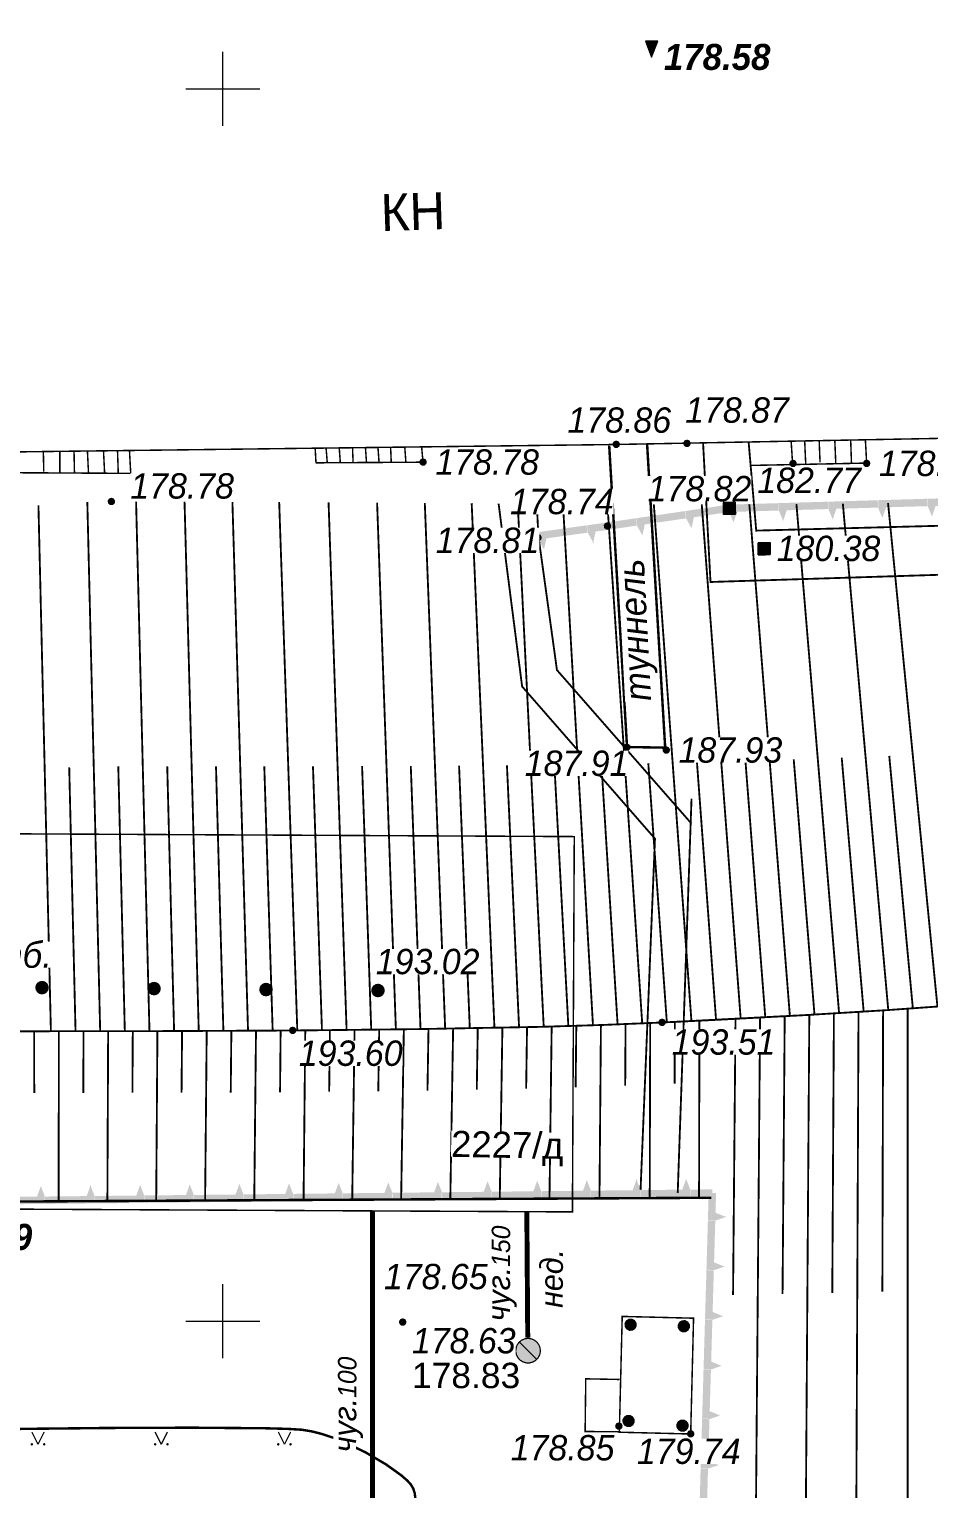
# Model space of a CAD drawing. Header units: millimetres. Extents: x 6735 to 13224, y -12144 to -9633.
# Drawn here: x 11062.5 to 11099, y -9852.9 to -9793.6 of the extents above; entities that cross this region are included whole.
import ezdxf
from ezdxf import colors
from ezdxf.entities.mleader import LeaderData, LeaderLine
from ezdxf.math import Vec2, Vec3

# ---------------------------------------------------------------- set-up
doc = ezdxf.new("R2010")
doc.units = ezdxf.units.MM
for name, pattern in [('Cплошная', [0]), ('Cплошная_0.50', [0]), ('Штриховая 1.5-1_0.50', [1.25, 0.75, -0.5]), ('Штриховая 2_0.50', [2, 1, -1])]:
    doc.linetypes.add(name, pattern=pattern)
for name, color, linetype, lineweight in [('Линия выноска', 137, 'Continuous', 25), ('Строительный', 251, 'Continuous', 13), ('Строительный @ 1', 251, 'Continuous', 13)]:
    doc.layers.add(name, color=color, linetype=linetype, lineweight=lineweight)
doc.styles.add('Simplex', font='simplex.shx', dxfattribs={"width": 0.7, "oblique": 15})
doc.styles.get("Standard").update_dxf_attribs({"font": 'arial.ttf'})
doc.styles.add('БСАМ курсив малоконтрасный (Бм-431)', font='')
doc.styles.get('БСАМ курсив малоконтрасный (Бм-431)').set_extended_font_data('Bm431', italic=True)
doc.linetypes.add('Канализ', pattern='A,5,-1,["К",БСАМ курсив малоконтрасный (Бм-431),S=2,R=0,X=-1,Y=-1],-1,10,-2,10,-2,5', length=36)
doc.linetypes.add('КОНТУР', pattern='A,0,-0.5,[133,ltypeshp.shx,S=0.05,R=0,X=-0.5,Y=0],-0.5', length=1)

# ---------------------------------------------------------------- blocks, each defined once
blk = doc.blocks.new('2014 - 416 газон')
at = {"color": 7, "linetype": 'Continuous', "lineweight": 0, "const_width": 0.1, "flags": 128}
for points in [[(-0.5, 0.05), (-0.456699, 0.025), (-0.456699, -0.025), (-0.5, -0.05), (-0.543301, -0.025), (-0.543301, 0.025), (-0.5, 0.05)], [(0.5, 0.05), (0.543301, 0.025), (0.543301, -0.025), (0.5, -0.05), (0.456699, -0.025), (0.456699, 0.025), (0.5, 0.05)]]:
    blk.add_lwpolyline(points, close=True, dxfattribs=at)
for points in [[(-0.5, 1), (0, 0)], [(0, 0), (0.5, 1)]]:
    blk.add_lwpolyline(points, dxfattribs=at)
blk = doc.blocks.new('22 - 107.1.1 столбы метал d-1.0')
blk.add_hatch(color=7).paths.add_polyline_path([(-0.00002, 0.5), (-0.25, 0.43302), (-0.43302, 0.25002), (-0.5, 0.00002), (-0.43302, -0.24998), (-0.25002, -0.433), (-0.00002, -0.5), (0.24998, -0.433), (0.433, -0.25), (0.5, 0), (0.433, 0.25), (0.25, 0.43302)])
at = {"color": 7, "linetype": 'Continuous', "lineweight": 0, "const_width": 0.02, "flags": 128}
blk.add_lwpolyline([(0, 0.5), (-0.25, 0.433013), (-0.433013, 0.25), (-0.5, 0), (-0.433013, -0.25), (-0.25, -0.433013), (0, -0.5), (0.25, -0.433013), (0.433013, -0.25), (0.5, 0), (0.433013, 0.25), (0.25, 0.433013), (0, 0.5)], close=True, dxfattribs=at)
blk = doc.blocks.new('26 - 108.1.1 опоры  жб d-1.0')
at = {"true_color": 0xffffff}
blk.add_hatch(color=7, dxfattribs=at).paths.add_polyline_path([(-0.00002, 0.5), (-0.25, 0.43302), (-0.43302, 0.25002), (-0.5, 0.00002), (-0.43302, -0.24998), (-0.25002, -0.433), (-0.00002, -0.5), (0.24998, -0.433), (0.433, -0.25), (0.5, 0), (0.433, 0.25), (0.25, 0.43302)])
at = {"color": 7, "linetype": 'Continuous', "lineweight": 0, "const_width": 0.1, "flags": 128}
for points in [[(0, 0.5), (0.191342, 0.46194), (0.353553, 0.353553), (0.46194, 0.191342), (0.5, 0), (0.46194, -0.191342), (0.353553, -0.353553), (0.191342, -0.46194), (0, -0.5), (-0.191342, -0.46194), (-0.353553, -0.353553), (-0.46194, -0.191342), (-0.5, 0), (-0.46194, 0.191342), (-0.353553, 0.353553), (-0.191342, 0.46194), (0, 0.5)], [(0, 0.05), (0.043301, 0.025), (0.043301, -0.025), (0, -0.05), (-0.043301, -0.025), (-0.043301, 0.025), (0, 0.05)]]:
    blk.add_lwpolyline(points, close=True, dxfattribs=at)
at = {"color": 7, "linetype": 'Continuous', "lineweight": 0, "true_color": 0xffffff, "const_width": 0.02, "flags": 128}
blk.add_lwpolyline([(0, 0.5), (-0.25, 0.433013), (-0.433013, 0.25), (-0.5, 0), (-0.433013, -0.25), (-0.25, -0.433013), (0, -0.5), (0.25, -0.433013), (0.433013, -0.25), (0.5, 0), (0.433013, 0.25), (0.25, 0.433013), (0, 0.5)], close=True, dxfattribs=at)
blk = doc.blocks.new('27 - 108.1.2 фермы  ж.б.')
at = {"linetype": 'КОНТУР', "true_color": 0xffffff}
h = blk.add_hatch(color=7, dxfattribs=at)
h.dxf.hatch_style = 1
h.paths.add_polyline_path([(0.5, 0.5), (-0.5, 0.5), (-0.5, -0.5), (0.5, -0.5)])
h.paths.add_polyline_path([(-0.05, 0), (0, 0.05), (0.05, 0), (0, -0.05)], flags=16)
blk.add_hatch(color=7).paths.add_polyline_path([(0, 0.05), (-0.05, 0), (0, -0.05), (0.05, 0)])
at = {"color": 7, "linetype": 'Continuous', "lineweight": 0, "const_width": 0.1, "flags": 128}
for points in [[(-0.5, 0.5), (-0.5, -0.5)], [(0.5, 0.5), (-0.5, 0.5)], [(0.5, -0.5), (0.5, 0.5)], [(-0.5, -0.5), (0.5, -0.5)]]:
    blk.add_lwpolyline(points, dxfattribs=at)
at = {"color": 7, "linetype": 'Continuous', "lineweight": 0, "const_width": 0.02, "flags": 128}
blk.add_lwpolyline([(0, 0.05), (-0.05, 0), (0, -0.05), (0.05, 0), (0, 0.05)], close=True, dxfattribs=at)
blk = doc.blocks.new('48 - 117.1 колодц.смотр.без раздел.по назначен d-2.0')
at = {"true_color": 0xffffff}
blk.add_hatch(color=7, dxfattribs=at).paths.add_polyline_path([(-0.00002, 1), (-0.3827, 0.92388), (-0.70712, 0.70712), (-0.92388, 0.3827), (-1, 0), (-0.92388, -0.38268), (-0.70712, -0.7071), (-0.3827, -0.92386), (0, -0.99998), (0.38268, -0.92386), (0.7071, -0.7071), (0.92386, -0.38268), (0.99998, 0.00002), (0.92386, 0.3827), (0.7071, 0.70712), (0.38268, 0.92388)])
at = {"color": 7, "linetype": 'Continuous', "lineweight": 0, "const_width": 0.1, "flags": 128}
blk.add_lwpolyline([(0, 1), (0.269797, 0.962917), (0.519584, 0.854419), (0.730836, 0.682553), (0.887885, 0.460065), (0.979084, 0.203456), (0.997669, -0.068242), (0.942261, -0.33488), (0.81697, -0.57668), (0.631088, -0.775711), (0.398401, -0.917211), (0.136167, -0.990686), (-0.136167, -0.990686), (-0.398401, -0.917211), (-0.631088, -0.775711), (-0.81697, -0.57668), (-0.942261, -0.33488), (-0.997669, -0.068242), (-0.979084, 0.203456), (-0.887885, 0.460065), (-0.730836, 0.682553), (-0.519584, 0.854419), (-0.269797, 0.962917), (0, 1)], close=True, dxfattribs=at)
at = {"color": 7, "linetype": 'Continuous', "lineweight": 0, "true_color": 0xffffff, "const_width": 0.02, "flags": 128}
blk.add_lwpolyline([(0, 1), (-0.382683, 0.92388), (-0.707107, 0.707107), (-0.92388, 0.382683), (-1, 0), (-0.92388, -0.382683), (-0.707107, -0.707107), (-0.382683, -0.92388), (0, -1), (0.382683, -0.92388), (0.707107, -0.707107), (0.92388, -0.382683), (1, 0), (0.92388, 0.382683), (0.707107, 0.707107), (0.382683, 0.92388), (0, 1)], close=True, dxfattribs=at)
at = {"color": 7, "linetype": 'Continuous', "lineweight": 0, "const_width": 0.1, "flags": 128}
blk.add_lwpolyline([(-0.71, 0.71), (0.71, -0.71)], dxfattribs=at)
blk = doc.blocks.new('118 - 330 отм высот')
blk.add_hatch(color=7).paths.add_polyline_path([(0.098, 0.12), (0.002, 0.155), (-0.095, 0.121), (-0.146, 0.032), (-0.129, -0.069), (-0.05, -0.135), (0.052, -0.136), (0.131, -0.07), (0.149, 0.031)])
at = {"color": 7, "linetype": 'Continuous', "lineweight": 0, "const_width": 0.01, "flags": 128}
blk.add_lwpolyline([(0.098, 0.12), (0.002, 0.155), (-0.095, 0.121), (-0.146, 0.032), (-0.129, -0.069), (-0.05, -0.135), (0.052, -0.136), (0.131, -0.07), (0.149, 0.031), (0.098, 0.12)], close=True, dxfattribs=at)
blk = doc.blocks.new('Крест')
at = {"color": 0, "linetype": 'Continuous', "lineweight": 0, "flags": 128}
for points in [[(0, -1), (0, 1)], [(-1, 0), (1, 0)]]:
    blk.add_lwpolyline(points, dxfattribs=at)
blk = doc.blocks.new('Отметка рельса')
at = {"linetype": 'Continuous', "lineweight": -2}
blk.add_hatch(color=0, dxfattribs=at).paths.add_polyline_path([(-0.65, 0.251), (-0.65, -0.249), (0, 0.001)])
at = {"color": 0, "linetype": 'Continuous', "lineweight": -2, "flags": 128}
blk.add_lwpolyline([(-0.65, 0.251), (-0.65, -0.249), (0, 0.001), (-0.65, 0.251)], dxfattribs=at)
blk = doc.blocks.new('_Oblique')
at = {"color": 0, "lineweight": -2}
blk.add_line((-0.5, -0.5), (0.5, 0.5), dxfattribs=at)

msp = doc.modelspace()

# ---------------------------------------------------------------- hatches: boundary and pattern name
at = {"layer": 'Строительный'}
for points in [[(11094.96376, -9813.10541), (11094.9544, -9813.10569), (11094.94933, -9813.10584), (11094.9548, -9813.1192), (11095.11654, -9813.51459), (11095.12664, -9813.53927), (11095.13526, -9813.51404), (11095.1258, -9813.51081), (11095.13526, -9813.51404), (11095.25614, -9813.16025), (11095.27338, -9813.10979), (11095.2746, -9813.10624), (11096.96318, -9813.05636), (11096.95432, -9812.75649), (11094.95519, -9812.81554)], [(11096.97731, -9813.04593), (11096.96795, -9813.04621), (11096.96288, -9813.04636), (11096.96835, -9813.05972), (11096.9776, -9813.05593), (11096.96835, -9813.05972), (11097.13009, -9813.45511), (11097.14019, -9813.4798), (11097.14881, -9813.45456), (11097.26969, -9813.10078), (11097.28694, -9813.05031), (11097.28815, -9813.04676), (11098.97673, -9812.99688), (11098.96787, -9812.69701), (11096.96875, -9812.75606)], [(11098.99086, -9812.98645), (11098.9815, -9812.98673), (11098.97644, -9812.98688), (11098.9819, -9813.00024), (11099.14365, -9813.39563), (11099.15374, -9813.42032), (11099.16236, -9813.39508), (11099.28324, -9813.0413), (11099.30049, -9812.99083), (11099.3017, -9812.98728), (11100.99028, -9812.9374), (11100.98143, -9812.63753), (11098.9823, -9812.69658)], [(11087.19066, -9813.77459), (11087.18141, -9813.77594), (11087.1764, -9813.77668), (11087.18336, -9813.7893), (11087.38981, -9814.16331), (11087.40268, -9814.18663), (11087.40831, -9814.16059), (11087.48743, -9813.79513), (11087.4987, -9813.74306), (11087.49949, -9813.7394), (11089.17095, -9813.49433), (11089.12743, -9813.1975), (11087.14859, -9813.48764)], [(11090.91537, -9812.96749), (11090.91076, -9812.93602), (11089.14169, -9813.19541), (11089.18376, -9813.48235), (11089.17451, -9813.48371), (11089.1695, -9813.48444), (11089.17647, -9813.49706), (11089.38291, -9813.87107), (11089.39578, -9813.89439), (11089.40142, -9813.86836), (11089.48053, -9813.50289), (11089.4918, -9813.45083), (11089.49259, -9813.44717), (11090.95428, -9813.23285)], [(11090.93695, -9813.23437), (11090.9377, -9813.25968), (11090.93779, -9813.26284), (11091.08944, -9813.63355), (11091.09953, -9813.65823), (11091.10816, -9813.633), (11091.22904, -9813.27921), (11091.24628, -9813.22874), (11091.23682, -9813.22551), (11091.24628, -9813.22874), (11091.24749, -9813.2252), (11092.93608, -9813.17532), (11092.92722, -9812.87545), (11090.92809, -9812.9345), (11090.93695, -9813.23435)], [(11092.9502, -9813.16489), (11092.94085, -9813.16517), (11092.93578, -9813.16532), (11092.94124, -9813.17868), (11093.10299, -9813.57407), (11093.11309, -9813.59875), (11093.12171, -9813.57352), (11093.24259, -9813.21973), (11093.25983, -9813.16926), (11093.26104, -9813.16572), (11094.94963, -9813.11584), (11094.94077, -9812.81597), (11092.94164, -9812.87502)], [(11083.20173, -9814.34779), (11083.2031, -9814.35768), (11083.20521, -9814.37284), (11083.20564, -9814.37596), (11083.39654, -9814.72811), (11083.40923, -9814.75153), (11083.41507, -9814.72554), (11083.40532, -9814.72335), (11083.41507, -9814.72554), (11083.49696, -9814.36069), (11083.50862, -9814.30871), (11083.49888, -9814.30653), (11083.50862, -9814.30871), (11083.50944, -9814.30506), (11085.18272, -9814.07271), (11085.14146, -9813.77556), (11083.16047, -9814.05064), (11083.20036, -9814.33789)], [(11085.98374, -9813.81004), (11085.98776, -9813.83748), (11086.0055, -9813.95846), (11087.17785, -9813.78656), (11087.13433, -9813.48974), (11085.96254, -9813.66155), (11085.15574, -9813.77358), (11085.19563, -9814.06083), (11085.18636, -9814.06212), (11085.18135, -9814.06282), (11085.18822, -9814.07549), (11085.197, -9814.07073), (11085.18822, -9814.07549), (11085.21274, -9814.11607), (11085.29879, -9814.25851), (11085.18822, -9814.07549), (11085.39181, -9814.45106), (11085.40059, -9814.4463), (11085.41034, -9814.44848), (11085.49223, -9814.08363), (11085.50389, -9814.03165), (11085.50471, -9814.028), (11086.00437, -9813.95862), (11085.98755, -9813.83751)], [(11085.4045, -9814.47447), (11085.41034, -9814.44848), (11085.40059, -9814.4463), (11085.39181, -9814.45106)], [(11063.14609, -9841.02215), (11063.15545, -9841.02204), (11063.16052, -9841.02199), (11063.15531, -9841.00853), (11063.14598, -9841.01215), (11063.15531, -9841.00853), (11063.001, -9840.61018), (11062.99136, -9840.58531), (11062.98227, -9840.61038), (11062.99167, -9840.61379), (11062.98227, -9840.61038), (11062.85479, -9840.96184), (11062.8366, -9841.01198), (11062.846, -9841.01539), (11062.8366, -9841.01198), (11062.83532, -9841.0155), (11061.1461, -9841.03375), (11061.14934, -9841.33373), (11063.14922, -9841.31213)], [(11065.1604, -9841.00038), (11065.16977, -9841.00028), (11065.17483, -9841.00023), (11065.16962, -9840.98677), (11065.1603, -9840.99038), (11065.16962, -9840.98677), (11065.01531, -9840.58842), (11065.00598, -9840.59203), (11064.99658, -9840.58862), (11064.8691, -9840.94008), (11064.85091, -9840.99022), (11064.84963, -9840.99374), (11063.16041, -9841.01199), (11063.16365, -9841.31197), (11065.16354, -9841.29037)], [(11064.99658, -9840.58862), (11065.00598, -9840.59203), (11065.01531, -9840.58842), (11065.00568, -9840.56355)], [(11067.17472, -9840.97862), (11067.18408, -9840.97852), (11067.18914, -9840.97847), (11067.18393, -9840.96501), (11067.17461, -9840.96862), (11067.18393, -9840.96501), (11067.02962, -9840.56666), (11067.0203, -9840.57027), (11067.02962, -9840.56666), (11067.01999, -9840.54179), (11067.01089, -9840.56686), (11066.88341, -9840.91832), (11066.86522, -9840.96845), (11066.87463, -9840.97186), (11066.86522, -9840.96845), (11066.86395, -9840.97198), (11065.17472, -9840.99023), (11065.17797, -9841.29021), (11067.17785, -9841.26861)], [(11069.18903, -9840.95686), (11069.19839, -9840.95676), (11069.20346, -9840.95671), (11069.19824, -9840.94325), (11069.04393, -9840.54489), (11069.0343, -9840.52003), (11069.02521, -9840.5451), (11068.89772, -9840.89656), (11068.87954, -9840.94669), (11068.87826, -9840.95022), (11067.18904, -9840.96847), (11067.19228, -9841.26845), (11069.19216, -9841.24684)], [(11071.20334, -9840.9351), (11071.2127, -9840.935), (11071.21777, -9840.93494), (11071.21256, -9840.92149), (11071.20323, -9840.9251), (11071.21256, -9840.92149), (11071.19336, -9840.87808), (11071.12607, -9840.72591), (11071.21256, -9840.92149), (11071.05824, -9840.52313), (11071.04861, -9840.49827), (11071.03952, -9840.52334), (11071.04892, -9840.52674), (11071.03952, -9840.52334), (11070.91203, -9840.8748), (11070.89385, -9840.92493), (11070.90325, -9840.92834), (11070.89385, -9840.92493), (11070.89257, -9840.92846), (11069.20335, -9840.94671), (11069.20659, -9841.24669), (11071.20647, -9841.22508)], [(11073.21765, -9840.91334), (11073.22702, -9840.91324), (11073.23208, -9840.91318), (11073.22687, -9840.89973), (11073.07256, -9840.50137), (11073.06292, -9840.47651), (11073.05383, -9840.50157), (11072.92635, -9840.85303), (11072.90816, -9840.90317), (11072.90688, -9840.9067), (11071.21766, -9840.92495), (11071.2209, -9841.22493), (11073.22079, -9841.20332)], [(11075.23196, -9840.89158), (11075.24133, -9840.89148), (11075.24639, -9840.89142), (11075.24118, -9840.87797), (11075.23186, -9840.88158), (11075.24118, -9840.87797), (11075.08687, -9840.47961), (11075.07754, -9840.48322), (11075.08687, -9840.47961), (11075.07724, -9840.45474), (11075.06814, -9840.47981), (11074.94066, -9840.83127), (11074.92247, -9840.88141), (11074.93187, -9840.88482), (11074.92247, -9840.88141), (11074.92119, -9840.88494), (11073.23197, -9840.90318), (11073.23521, -9841.20317), (11075.2351, -9841.18156)], [(11077.24628, -9840.86982), (11077.25564, -9840.86972), (11077.26071, -9840.86966), (11077.25549, -9840.85621), (11077.10118, -9840.45785), (11077.09155, -9840.43298), (11077.08246, -9840.45805), (11076.95497, -9840.80951), (11076.93679, -9840.85965), (11076.93551, -9840.86317), (11075.24629, -9840.88142), (11075.24953, -9841.18141), (11077.24941, -9841.1598)], [(11079.26059, -9840.84806), (11079.26995, -9840.84795), (11079.27502, -9840.8479), (11079.26981, -9840.83444), (11079.11549, -9840.43609), (11079.10586, -9840.41122), (11079.09677, -9840.43629), (11078.96928, -9840.78775), (11078.9511, -9840.83789), (11078.9605, -9840.8413), (11078.9511, -9840.83789), (11078.94982, -9840.84141), (11077.2606, -9840.85966), (11077.26384, -9841.15964), (11079.26372, -9841.13804)], [(11081.2749, -9840.82629), (11081.28426, -9840.82619), (11081.28933, -9840.82614), (11081.28412, -9840.81268), (11081.26492, -9840.76927), (11081.19763, -9840.6171), (11081.28412, -9840.81268), (11081.12981, -9840.41433), (11081.12017, -9840.38946), (11081.11108, -9840.41453), (11080.9836, -9840.76599), (11080.96541, -9840.81613), (11080.96413, -9840.81965), (11079.27491, -9840.8379), (11079.27815, -9841.13788), (11081.27803, -9841.11628)], [(11083.28921, -9840.80453), (11083.29858, -9840.80443), (11083.30364, -9840.80438), (11083.29843, -9840.79092), (11083.27923, -9840.74751), (11083.21194, -9840.59534), (11083.29843, -9840.79092), (11083.14412, -9840.39257), (11083.13449, -9840.3677), (11083.12539, -9840.39277), (11083.13479, -9840.39618), (11083.12539, -9840.39277), (11082.99791, -9840.74423), (11082.97972, -9840.79437), (11082.97844, -9840.79789), (11081.28922, -9840.81614), (11081.29246, -9841.11612), (11083.29235, -9841.09452)], [(11085.30353, -9840.78277), (11085.31289, -9840.78267), (11085.31796, -9840.78262), (11085.31274, -9840.76916), (11085.15843, -9840.3708), (11085.1488, -9840.34594), (11085.13971, -9840.37101), (11085.01222, -9840.72247), (11084.99404, -9840.7726), (11084.99276, -9840.77613), (11083.30353, -9840.79438), (11083.30678, -9841.09436), (11085.30666, -9841.07276)], [(11087.31784, -9840.76101), (11087.3272, -9840.76091), (11087.33227, -9840.76086), (11087.32706, -9840.7474), (11087.31773, -9840.75101), (11087.32706, -9840.7474), (11087.17274, -9840.34904), (11087.16342, -9840.35266), (11087.15402, -9840.34925), (11087.02653, -9840.70071), (11087.00835, -9840.75084), (11087.01775, -9840.75425), (11087.00835, -9840.75084), (11087.00707, -9840.75437), (11085.31785, -9840.77262), (11085.32109, -9841.0726), (11087.32097, -9841.05099)], [(11087.15402, -9840.34925), (11087.16342, -9840.35266), (11087.17274, -9840.34904), (11087.16311, -9840.32418)], [(11089.33215, -9840.73925), (11089.34151, -9840.73915), (11089.34658, -9840.73909), (11089.34137, -9840.72564), (11089.18706, -9840.32728), (11089.17742, -9840.30242), (11089.16833, -9840.32748), (11089.04085, -9840.67895), (11089.02266, -9840.72908), (11089.02138, -9840.73261), (11087.33216, -9840.75086), (11087.3354, -9841.05084), (11089.33528, -9841.02923)], [(11090.08828, -9841.0211), (11090.0606, -9841.96985), (11090.35048, -9841.97831), (11090.3502, -9841.98766), (11090.35006, -9841.99273), (11090.36371, -9841.98806), (11090.40785, -9841.97061), (11090.56259, -9841.90946), (11090.36371, -9841.98806), (11090.76791, -9841.84979), (11090.76468, -9841.84033), (11090.76846, -9841.83107), (11090.42237, -9841.68964), (11090.373, -9841.66947), (11090.36953, -9841.66805), (11090.3927, -9840.8738), (11090.24277, -9840.86942), (11090.24115, -9840.71943), (11089.34647, -9840.7291), (11089.34971, -9841.02908)], [(11090.29173, -9843.99188), (11090.29146, -9844.00124), (11090.29131, -9844.0063), (11090.30497, -9844.00163), (11090.34911, -9843.98418), (11090.37074, -9843.97563), (11090.30497, -9844.00163), (11090.70917, -9843.86336), (11090.7344, -9843.85473), (11090.70972, -9843.84464), (11090.70593, -9843.8539), (11090.70972, -9843.84464), (11090.36363, -9843.70322), (11090.31426, -9843.68304), (11090.31048, -9843.6923), (11090.31426, -9843.68304), (11090.31079, -9843.68162), (11090.36005, -9841.99302), (11090.06018, -9841.98427), (11090.00186, -9843.98342)], [(11090.76846, -9841.83107), (11090.76468, -9841.84033), (11090.76791, -9841.84979), (11090.79314, -9841.84116)], [(11090.23299, -9846.00545), (11090.23272, -9846.01481), (11090.23257, -9846.01988), (11090.24622, -9846.0152), (11090.65043, -9845.87693), (11090.64719, -9845.86747), (11090.65043, -9845.87693), (11090.67566, -9845.8683), (11090.65097, -9845.85821), (11090.30489, -9845.71679), (11090.25552, -9845.69661), (11090.25205, -9845.6952), (11090.30131, -9844.00659), (11090.00144, -9843.99785), (11089.94311, -9845.99699)], [(11090.17425, -9848.01902), (11090.17397, -9848.02838), (11090.17382, -9848.03345), (11090.18748, -9848.02878), (11090.59168, -9847.89051), (11090.61691, -9847.88188), (11090.59223, -9847.87179), (11090.24614, -9847.73036), (11090.19677, -9847.71019), (11090.1933, -9847.70877), (11090.24256, -9846.02017), (11089.94269, -9846.01142), (11089.88437, -9848.01057)], [(11090.12515, -9850.03288), (11090.1255, -9850.03289), (11090.12873, -9850.04235), (11090.53294, -9849.90408), (11090.55817, -9849.89545), (11090.53348, -9849.88536), (11090.5297, -9849.89462), (11090.53348, -9849.88536), (11090.1874, -9849.74393), (11090.13803, -9849.72376), (11090.13425, -9849.73302), (11090.13803, -9849.72376), (11090.13456, -9849.72234), (11090.18382, -9848.03374), (11089.88395, -9848.02499), (11089.82562, -9850.02414), (11090.1155, -9850.0326)], [(11090.06675, -9852.04646), (11090.06999, -9852.05592), (11090.47419, -9851.91765), (11090.49943, -9851.90902), (11090.47474, -9851.89893), (11090.47096, -9851.90819), (11090.47474, -9851.89893), (11090.12865, -9851.75751), (11090.07928, -9851.73733), (11090.07581, -9851.73591), (11090.12508, -9850.04731), (11089.8252, -9850.03856), (11089.76688, -9852.03771), (11090.05676, -9852.04617), (11090.05648, -9852.05553), (11090.05634, -9852.06059), (11090.06999, -9852.05592)], [(11090.1155, -9850.0326), (11090.11523, -9850.04196), (11090.11508, -9850.04702), (11090.12873, -9850.04235), (11090.1255, -9850.03289)], [(11089.99801, -9854.05974), (11089.99774, -9854.0691), (11089.99759, -9854.07417), (11090.01125, -9854.0695), (11090.41545, -9853.93123), (11090.44068, -9853.92259), (11090.416, -9853.91251), (11090.06991, -9853.77108), (11090.02054, -9853.75091), (11090.01707, -9853.74949), (11090.06633, -9852.06089), (11089.76646, -9852.05214), (11089.70814, -9854.05129)]]:
    msp.add_hatch(color=7, dxfattribs=at).paths.add_polyline_path(points)

# ---------------------------------------------------------------- linework, layer by layer
at = {"layer": 'Строительный', "color": 7, "linetype": 'Cплошная_0.50', "lineweight": 0, "flags": 128}
for points, const_width in [([(11016.63881, -9800.99473), (11016.64217, -9801.0393), (11016.65548, -9801.21692), (11016.99574, -9805.5997), (11017.21239, -9808.06116), (11017.42501, -9810.154), (11017.68768, -9812.29715), (11017.95958, -9814.03787), (11018.30452, -9815.88365), (11018.62507, -9817.42279), (11019.05293, -9819.19389), (11019.27658, -9820.00208), (11019.50871, -9820.76611), (11019.79223, -9821.60793), (11020.09005, -9822.3979), (11020.4032, -9823.13878), (11020.73242, -9823.83231), (11021.10075, -9824.52341), (11021.52461, -9825.24418), (11022.00042, -9825.9885), (11022.52287, -9826.74801), (11023.03458, -9827.44603), (11023.57277, -9828.13937), (11024.12956, -9828.81785), (11024.69512, -9829.46948), (11025.23858, -9830.06068), (11025.76977, -9830.60407), (11026.27819, -9831.08891), (11026.75378, -9831.50562), (11027.21879, -9831.87205), (11027.7155, -9832.22319), (11028.24147, -9832.55735), (11028.79386, -9832.87271), (11029.34937, -9833.15768), (11029.92332, -9833.42177), (11030.51225, -9833.66339), (11031.11238, -9833.88097), (11031.71284, -9834.07106), (11032.31641, -9834.23501), (11032.9191, -9834.37172), (11033.51689, -9834.48029), (11034.13675, -9834.5549), (11034.92445, -9834.60857), (11035.88348, -9834.64155), (11037.02279, -9834.65417), (11038.99859, -9834.63724), (11041.60608, -9834.5764), (11042.45825, -9834.55248), (11045.51524, -9834.48227), (11048.50324, -9834.43271), (11049.96498, -9834.39779), (11051.49105, -9834.36141), (11054.47909, -9834.31281), (11059.55221, -9834.30481), (11060.78344, -9834.30503), (11066.79511, -9834.30322), (11073.208, -9834.27431), (11074.58142, -9834.25987), (11078.20692, -9834.21903), (11083.2054, -9834.1275), (11085.79655, -9834.04925), (11088.19989, -9833.94979), (11093.97711, -9833.65152), (11097.29386, -9833.45005), (11100.09024, -9833.25089), (11102.79388, -9833.01092), (11103.84175, -9832.89304), (11104.68547, -9832.77674), (11106.30681, -9832.48462), (11107.93607, -9832.11281), (11109.55926, -9831.66334), (11111.13088, -9831.14761), (11111.90912, -9830.85985), (11112.66353, -9830.55809), (11113.39116, -9830.2435), (11114.08938, -9829.91723), (11114.79309, -9829.56275), (11115.50898, -9829.17745), (11116.22782, -9828.7663), (11116.94054, -9828.33448), (11117.66019, -9827.87293), (11118.35527, -9827.40063), (11119.01781, -9826.92301), (11119.64119, -9826.44485), (11120.25894, -9825.93709), (11120.81958, -9825.43836), (11121.31854, -9824.95274), (11121.75253, -9824.48344), (11122.13496, -9824.01228), (11122.5002, -9823.4971), (11122.84936, -9822.93638), (11123.18401, -9822.3276), (11123.4558, -9821.77545), (11123.72031, -9821.18346), (11123.97955, -9820.54717), (11124.23721, -9819.85754), (11124.61569, -9818.74393), (11125.06154, -9817.31261), (11125.45459, -9815.89349), (11125.8784, -9814.13183), (11126.29929, -9812.17187), (11126.69374, -9810.12718), (11127.05277, -9808.02648), (11127.33383, -9806.09754), (11127.57481, -9803.96396), (11127.85043, -9800.97563), (11128.35359, -9794.59317), (11128.57292, -9791.60384), (11128.75706, -9789.09749), (11128.89408, -9787.44355), (11129.1192, -9785.02595), (11129.18573, -9784.3252), (11129.4356, -9781.5545), (11129.58131, -9779.55047), (11129.6358, -9778.42456), (11129.6541, -9777.47865), (11129.63647, -9776.69827), (11129.58274, -9776.07697), (11129.48409, -9775.49696), (11129.33986, -9774.90312), (11129.15064, -9774.29781), (11128.91735, -9773.68401), (11128.6639, -9773.11264), (11128.37538, -9772.54011), (11128.05358, -9771.96997), (11127.70089, -9771.40646), (11127.34358, -9770.88668), (11126.96446, -9770.38115), (11126.56691, -9769.89439), (11126.15493, -9769.4313), (11125.74438, -9769.01608), (11125.28816, -9768.60495), (11124.78633, -9768.19796), (11124.23894, -9767.79515), (11123.71819, -9767.44326), (11123.16198, -9767.09463), (11122.57026, -9766.74923), (11121.94285, -9766.40695), (11120.79276, -9765.83142), (11119.53392, -9765.26216), (11118.01783, -9764.63498), (11116.38431, -9764.00651), (11114.27561, -9763.26122), (11112.27855, -9762.63067), (11111.13076, -9762.30772), (11110.04944, -9762.03555), (11109.03906, -9761.81527), (11108.10244, -9761.64748), (11107.1285, -9761.51351), (11106.00395, -9761.39433), (11104.72288, -9761.28931), (11103.27371, -9761.1975), (11100.64285, -9761.0782), (11097.34877, -9760.97883), (11094.54995, -9760.91427), (11091.42146, -9760.84074), (11088.39611, -9760.77362), (11084.6591, -9760.71397), (11076.55323, -9760.63208), (11068.68395, -9760.59854), (11060.97946, -9760.60732), (11053.27494, -9760.66417), (11049.7663, -9760.71937), (11047.0109, -9760.79028), (11045.17435, -9760.84837), (11041.67495, -9760.96465), (11038.75473, -9761.09683), (11036.34349, -9761.25587), (11035.0258, -9761.3733), (11033.84087, -9761.50582), (11032.78047, -9761.65435), (11031.84017, -9761.81953), (11031.39078, -9761.90782), (11029.35836, -9762.31757), (11027.85557, -9762.65797), (11026.74027, -9762.9485), (11025.73077, -9763.25123), (11024.80724, -9763.57215), (11023.96138, -9763.91421), (11023.02386, -9764.3648), (11022.59329, -9764.60427), (11022.18741, -9764.85361), (11021.80567, -9765.11315), (11021.44787, -9765.38307), (11021.11371, -9765.66357), (11020.80299, -9765.95484), (11020.17778, -9766.63326), (11019.55331, -9767.42654), (11018.93763, -9768.3245), (11018.33996, -9769.31369), (11017.78578, -9770.34679), (11017.26645, -9771.43453), (11016.79049, -9772.55906), (11016.36567, -9773.70204), (11015.98749, -9774.88343), (11015.67709, -9776.04658), (11015.439, -9777.17433), (11015.27622, -9778.25254), (11015.22652, -9778.78571), (11015.19291, -9779.41138), (11015.17396, -9780.94092), (11015.2193, -9782.84323), (11015.32911, -9785.12531), (11015.60294, -9789.12206), (11016.02888, -9794.16683), (11016.28193, -9796.94322), (11016.63749, -9800.9774)], 0.075), ([(11103.64337, -9815.65095), (11090.16579, -9816.0748), (11089.86302, -9810.39946)], 0.075), ([(11103.67115, -9813.68296), (11092.02181, -9813.98962), (11091.7125, -9810.38565)], 0.075), ([(11091.8006, -9811.34513), (11096.50284, -9811.25015), (11096.4514, -9810.30199)], 0.06), ([(11093.43756, -9810.33695), (11093.49851, -9811.30055)], 0.06), ([(11093.98829, -9810.34923), (11094.03022, -9811.28194)], 0.06), ([(11094.57584, -9810.31753), (11094.61122, -9811.22232)], 0.06), ([(11095.21034, -9810.31017), (11095.2493, -9811.25536)], 0.06), ([(11095.85434, -9810.31825), (11095.88676, -9811.23552)], 0.06), ([(11063.09211, -9810.78417), (11063.1093, -9811.60279)], 0.06), ([(11063.76096, -9810.78026), (11063.76348, -9811.66055)], 0.06), ([(11064.33729, -9810.75435), (11064.35523, -9811.63831)], 0.06), ([(11064.87911, -9810.73653), (11064.92423, -9811.64324)], 0.06), ([(11065.53254, -9810.72896), (11065.57765, -9811.63566)], 0.06), ([(11066.10154, -9810.73389), (11066.13123, -9811.63693)], 0.06), ([(11066.63767, -9811.66138), (11066.58618, -9810.72058)], 0.06), ([(11074.1554, -9811.23829), (11074.12132, -9810.62608)], 0.06), ([(11078.4417, -9810.57668), (11078.50056, -9811.21399), (11074.14086, -9811.23878)], 0.06), ([(11074.5643, -9810.61709), (11074.61383, -9811.23298)], 0.06), ([(11075.10001, -9810.63014), (11075.14143, -9811.21144)], 0.06), ([(11075.63939, -9810.62773), (11075.66168, -9811.22082)], 0.06), ([(11076.16331, -9810.62166), (11076.20473, -9811.20296)], 0.06), ([(11076.67178, -9810.6119), (11076.7132, -9811.19321)], 0.06), ([(11077.18392, -9810.5867), (11077.21065, -9811.22982)], 0.06), ([(11077.76231, -9810.62622), (11077.80373, -9811.20753)], 0.06), ([(11061.25696, -9811.63691), (11066.65665, -9811.66748)], 0.06), ([(11102.65323, -9833.02529), (11100.09024, -9833.25089), (11097.29386, -9833.45005), (11093.97711, -9833.65152), (11090.23193, -9833.85063)], 0.075), ([(11090.21509, -9833.85147), (11088.19989, -9833.94979), (11085.79655, -9834.04925), (11083.2054, -9834.1275), (11078.20692, -9834.21903), (11074.58142, -9834.25987), (11073.208, -9834.27431), (11066.79511, -9834.30322), (11060.78344, -9834.30503), (11059.55221, -9834.30481), (11054.47909, -9834.31281), (11051.49105, -9834.36141), (11049.96498, -9834.39779), (11048.50324, -9834.43271), (11045.51524, -9834.48227), (11042.45825, -9834.55248), (11041.60608, -9834.5764), (11038.99859, -9834.63724), (11037.02279, -9834.65417), (11036.91534, -9834.65388)], 0.075), ([(11086.52521, -9850.55728), (11085.07891, -9850.54556), (11085.10398, -9848.40807), (11086.48634, -9848.43478)], 0.06)]:
    msp.add_lwpolyline(points, dxfattribs=dict(at, const_width=const_width))
at = {"layer": 'Строительный', "color": 7, "linetype": 'Cплошная_0.50', "lineweight": 0, "const_width": 0.06, "flags": 128}
for points in [[(11042.07965, -9810.78582), (11054.159, -9810.89237), (11086.34007, -9810.49501), (11103.53674, -9810.17009), (11103.58188, -9803.93114), (11103.29664, -9791.61476), (11095.3528, -9791.63982), (11041.96259, -9791.87718), (11042.07965, -9810.78582)], [(11089.3618, -9850.6465), (11089.47891, -9845.94815), (11086.58345, -9845.87598), (11086.46633, -9850.57433), (11089.3618, -9850.6465)]]:
    msp.add_lwpolyline(points, close=True, dxfattribs=at)
at = {"layer": 'Строительный', "color": 7, "linetype": 'Штриховая 2_0.50', "lineweight": 0, "ltscale": 2, "flags": 128}
for points, const_width in [([(11086.77744, -9822.74699), (11086.05529, -9810.54718)], 0.1), ([(11086.8043, -9822.77083), (11088.32705, -9822.79717), (11087.59482, -9810.50292)], 0.1), ([(11081.56715, -9812.89545), (11082.52172, -9820.31596), (11087.91291, -9826.49083), (11087.32812, -9840.73902)], 0.075), ([(11089.39611, -9825.88147), (11083.93516, -9819.64819), (11083.1811, -9814.19921), (11083.11653, -9812.88734)], 0.075), ([(11088.83553, -9840.8619), (11089.39567, -9824.87235)], 0.075)]:
    msp.add_lwpolyline(points, dxfattribs=dict(at, const_width=const_width))
at = {"layer": 'Строительный', "color": 7, "linetype": 'Cплошная', "lineweight": 0, "const_width": 0.075, "flags": 128}
for points in [[(11067.39873, -9834.30232), (11066.85574, -9812.81613)], [(11069.39872, -9834.29758), (11068.82239, -9812.81951)], [(11063.39873, -9834.3053), (11062.89317, -9812.96087)], [(11065.39873, -9834.30459), (11064.87724, -9812.8338)], [(11071.3987, -9834.28876), (11070.76531, -9812.82553)], [(11073.39863, -9834.27227), (11072.66294, -9812.83334)], [(11075.39852, -9834.25134), (11074.66685, -9812.84314)], [(11077.3984, -9834.22912), (11076.63656, -9812.85396)], [(11079.39822, -9834.20238), (11078.57233, -9812.86539)], [(11081.39792, -9834.16794), (11080.47438, -9812.87713)], [(11083.3974, -9834.12259), (11082.34301, -9812.88886)], [(11085.39652, -9834.06312), (11084.1786, -9812.90025)], [(11087.39503, -9833.98634), (11085.98163, -9812.91091)], [(11089.39281, -9833.89221), (11087.86642, -9812.9208)], [(11091.39028, -9833.79158), (11089.81141, -9812.92815)], [(11093.38741, -9833.68456), (11091.74229, -9812.9277)], [(11095.3841, -9833.56959), (11093.65383, -9812.9149)], [(11097.38018, -9833.44438), (11095.5367, -9812.8953)], [(11099.37533, -9833.30527), (11097.37147, -9812.87201)], [(11086.39587, -9834.0271), (11085.74001, -9823.4664)], [(11088.39398, -9833.94053), (11087.64159, -9823.42821)], [(11090.39158, -9833.84261), (11089.61604, -9823.38381)], [(11092.38889, -9833.73895), (11091.58389, -9823.33425)], [(11094.38582, -9833.62819), (11093.54337, -9823.27532)], [(11096.38223, -9833.50845), (11095.49098, -9823.20708)], [(11098.3779, -9833.37688), (11097.41995, -9823.13043)], [(11064.39873, -9834.30509), (11064.14226, -9823.59462)], [(11066.39873, -9834.3037), (11066.1331, -9823.55973)], [(11068.39873, -9834.30034), (11068.11989, -9823.55888)], [(11070.39872, -9834.29383), (11070.09842, -9823.55804)], [(11072.39868, -9834.28186), (11072.05843, -9823.55555)], [(11074.39858, -9834.26177), (11074.03388, -9823.54993)], [(11076.39847, -9834.24059), (11076.02722, -9823.54452)], [(11078.39832, -9834.21651), (11078.0035, -9823.53806)], [(11080.39809, -9834.18632), (11079.96282, -9823.52878)], [(11082.3977, -9834.14683), (11081.90528, -9823.51492)], [(11084.39702, -9834.09482), (11083.83096, -9823.49472)], [(11096.17258, -9833.52152), (11096.07204, -9856.28056)], [(11097.17056, -9833.4581), (11097.1413, -9844.87545)], [(11098.16833, -9833.39137), (11098.16459, -9856.30505)], [(11082.72089, -9834.13935), (11082.68529, -9836.6391)], [(11083.72057, -9834.11402), (11083.63188, -9841.09702)], [(11084.72015, -9834.08502), (11084.69326, -9836.58488)], [(11085.7196, -9834.05197), (11085.66041, -9841.08598)], [(11086.7189, -9834.01446), (11086.70473, -9836.51442)], [(11087.718, -9833.97208), (11087.70009, -9841.07488)], [(11088.71689, -9833.92504), (11088.71372, -9836.42504)], [(11089.71571, -9833.87632), (11089.70182, -9841.06398)], [(11091.1805, -9833.80242), (11091.08124, -9845.01111)], [(11092.17913, -9833.75015), (11091.98981, -9856.23189)], [(11093.17767, -9833.69614), (11093.08973, -9844.97008)], [(11094.1761, -9833.64021), (11094.01871, -9856.25617)], [(11095.17441, -9833.5821), (11095.10802, -9844.92522)], [(11062.72201, -9834.30532), (11062.72309, -9836.80532)], [(11063.72201, -9834.30526), (11063.71315, -9841.20542)], [(11064.72201, -9834.30497), (11064.71471, -9836.80495)], [(11065.72201, -9834.30435), (11065.6912, -9841.19465)], [(11066.72201, -9834.30331), (11066.7072, -9836.80327)], [(11067.72201, -9834.30175), (11067.67206, -9841.18387)], [(11068.72201, -9834.29954), (11068.70091, -9836.79945)], [(11069.722, -9834.29649), (11069.65728, -9841.17307)], [(11070.722, -9834.29236), (11070.69678, -9836.79223)], [(11071.72198, -9834.28677), (11071.65121, -9841.16222)], [(11072.72195, -9834.2791), (11072.69774, -9836.77898)], [(11073.7219, -9834.26884), (11073.65246, -9841.15133)], [(11074.72184, -9834.25841), (11074.69147, -9836.75823)], [(11075.72179, -9834.24792), (11075.62658, -9841.14058)], [(11076.72173, -9834.23698), (11076.68404, -9836.7367)], [(11077.72166, -9834.22518), (11077.61162, -9841.12978)], [(11078.72157, -9834.21213), (11078.68058, -9836.71179)], [(11079.72146, -9834.19742), (11079.60753, -9841.11892)], [(11080.72132, -9834.18065), (11080.68102, -9836.68033)], [(11081.72114, -9834.16143), (11081.61428, -9841.108)]]:
    msp.add_lwpolyline(points, dxfattribs=at)
at = {"layer": 'Строительный', "color": 7, "linetype": 'КОНТУР', "lineweight": 0, "ltscale": 2, "const_width": 0.1, "flags": 128}
msp.add_lwpolyline([(11090.19917, -9841.06128), (11080.31681, -9841.11506), (11058.88311, -9841.2317), (11043.52786, -9841.31527), (11037.88957, -9841.31182)], dxfattribs=at)
at = {"layer": 'Строительный', "linetype": 'Канализ', "const_width": 0.2, "flags": 128}
for points in [[(11076.44493, -9841.61591), (11076.44493, -9854.19037), (11056.54361, -9854.34006), (11056.54361, -9849.37773)], [(11082.74943, -9846.73907), (11082.71221, -9841.64425)]]:
    msp.add_lwpolyline(points, dxfattribs=at)
at = {"layer": 'Строительный', "color": 7, "linetype": 'КОНТУР', "lineweight": 0, "ltscale": 2, "const_width": 0.1, "flags": 128}
msp.add_lwpolyline([(11056.32015, -9856.70745), (11056.13943, -9856.25645), (11055.92006, -9855.58926), (11055.67394, -9854.69817), (11055.5009, -9853.89119), (11055.43505, -9853.44826), (11055.40537, -9853.0701), (11055.41213, -9852.76056), (11055.45528, -9852.5215), (11055.54124, -9852.30375), (11055.66898, -9852.08137), (11055.83663, -9851.85764), (11056.04105, -9851.63681), (11056.26316, -9851.4358), (11056.50921, -9851.24583), (11056.77356, -9851.07125), (11057.04985, -9850.91629), (11057.33907, -9850.78144), (11057.62707, -9850.67437), (11057.90747, -9850.59742), (11058.17509, -9850.55203), (11059.50841, -9850.49378), (11062.29257, -9850.43911), (11065.77657, -9850.40175), (11069.11282, -9850.39044), (11072.07761, -9850.41388), (11073.02243, -9850.43988), (11073.5813, -9850.4748), (11073.9698, -9850.53741), (11074.39485, -9850.645), (11074.85231, -9850.79655), (11075.33525, -9850.98977), (11076.18451, -9851.4012), (11077.00069, -9851.88249), (11077.62221, -9852.32817), (11077.8494, -9852.52644), (11078.00635, -9852.69617), (11078.10123, -9852.85503), (11078.16244, -9853.04533), (11078.18999, -9853.26709), (11078.18391, -9853.52048), (11078.10303, -9853.99745), (11077.93343, -9854.56273), (11077.7657, -9855.00426), (11077.53613, -9855.54248), (11077.45724, -9855.72285), (11077.08353, -9856.53807), (11076.76999, -9857.10085), (11076.45598, -9857.53494), (11076.25292, -9857.74894), (11076.04585, -9857.91647), (11075.83427, -9858.03791), (11075.61793, -9858.11339), (11075.32364, -9858.1607), (11074.8793, -9858.19733), (11073.54043, -9858.23855), (11072.03289, -9858.24081), (11070.12648, -9858.21566), (11066.73846, -9858.13523), (11065.20221, -9858.08028), (11063.30797, -9857.98957), (11059.87907, -9857.78571), (11057.98281, -9857.63615), (11057.65646, -9857.57286), (11057.33408, -9857.47441), (11057.00765, -9857.33248), (11056.72894, -9857.1629), (11056.48411, -9856.94579), (11056.32015, -9856.70745)], close=True, dxfattribs=at)

# ---------------------------------------------------------------- block references
at = {"layer": 'Строительный', "color": 136, "true_color": 0x008080, "xscale": 1.5, "yscale": 1.5}
for p in [(11070.37739, -9796.06555), (11070.37739, -9846.06555)]:
    msp.add_blockref('Крест', p, dxfattribs=at)
at = {"layer": 'Строительный', "color": 7}
for p in [(11086.34007, -9810.49501, 178.86485), (11089.21104, -9810.45502, 178.87339), (11078.50056, -9811.21399, 178.77771), (11093.51507, -9811.27, 182.77411), (11096.50135, -9811.2681, 178.74158), (11065.8517, -9812.81577, 178.7762), (11085.98374, -9813.81004, 178.74348), (11083.16365, -9814.28025, 178.80514), (11086.76795, -9822.78641, 187.913), (11088.37005, -9822.90001, 187.928), (11088.19989, -9833.94979, 193.505), (11073.208, -9834.27431, 193.599), (11077.67518, -9846.11191, 178.653), (11086.44742, -9850.33299, 178.849), (11089.3618, -9850.6465, 179.738)]:
    msp.add_blockref('118 - 330 отм высот', p, dxfattribs=at)
for name, p, xscale, yscale, rotation in [('27 - 108.1.2 фермы  ж.б.', (11090.9315, -9813.08503), 0.4999999999998404, 0.4999999999998404, 0.5026853580183995), ('27 - 108.1.2 фермы  ж.б.', (11092.3446, -9814.72581), 0.4999999999998408, 0.4999999999998408, 0.8188214525214071), ('26 - 108.1.1 опоры  жб d-1.0', (11063.03994, -9832.53533), 0.5000000000000782, 0.5000000000000782, 269.5110320000158), ('26 - 108.1.1 опоры  жб d-1.0', (11067.58415, -9832.57411), 0.5000000000000782, 0.5000000000000782, 269.5110320000158), ('26 - 108.1.1 опоры  жб d-1.0', (11072.12836, -9832.61289), 0.5000000000000782, 0.5000000000000782, 269.5110320000158), ('26 - 108.1.1 опоры  жб d-1.0', (11076.67257, -9832.65167), 0.5000000000000782, 0.5000000000000782, 269.5110320000158), ('22 - 107.1.1 столбы метал d-1.0', (11086.92364, -9846.21415), 0.4999999999998408, 0.4999999999998408, 346.6283499999836), ('22 - 107.1.1 столбы метал d-1.0', (11089.08291, -9846.27459), 0.4999999999998408, 0.4999999999998408, 346.6283499999836), ('48 - 117.1 колодц.смотр.без раздел.по назначен d-2.0', (11082.7628, -9847.26682), 0.4999999999999313, 0.4999999999999313, 0.1485780000101357), ('22 - 107.1.1 столбы метал d-1.0', (11086.84071, -9850.11906), 0.4999999999998408, 0.4999999999998408, 346.6283499999836), ('22 - 107.1.1 столбы метал d-1.0', (11089.02995, -9850.30738), 0.4999999999998408, 0.4999999999998408, 346.6283499999836)]:
    msp.add_blockref(name, p, dxfattribs=dict(at, xscale=xscale, yscale=yscale, rotation=rotation))
at = {"layer": 'Строительный', "color": 7, "xscale": 0.5, "yscale": 0.5}
for p in [(11062.87739, -9851.06555), (11067.87739, -9851.06555), (11072.87739, -9851.06555)]:
    msp.add_blockref('2014 - 416 газон', p, dxfattribs=at)
at = {"layer": 'Строительный @ 1', "rotation": 269.9037097551698}
msp.add_blockref('Отметка рельса', (11087.77739, -9794.77555, 178.58), dxfattribs=at)

# ---------------------------------------------------------------- texts
at = {"layer": 'Строительный', "color": 7, "char_height": 1.056266, "attachment_point": 4}
for s, insert in [('{\\fD431|c1|b1|i1;\\l\\C0;178.58}', (11088.27739, -9794.77555)), ('{\\fD431|c1|b1|i1;\\l\\C0;178.89}', (11058.31944, -9842.65623, -178.89))]:
    msp.add_mtext(s, dxfattribs=dict(at, insert=insert))
at = {"layer": 'Строительный', "color": 7, "insert": (11084.18344, -9845.5299), "char_height": 0.922597, "attachment_point": 7, "rotation": 89.7786965, "bg_fill": 3, "box_fill_scale": 1, "bg_fill_color": 256, "bg_fill_transparency": 0}
msp.add_mtext('{\\fBm431|b0|i1|c204|p18;\\C0;нед.}', dxfattribs=at)
at = {"layer": 'Строительный', "color": 7, "insert": (11076.9155, -9844.26509), "char_height": 1.028706, "attachment_point": 4, "bg_fill": 3, "box_fill_scale": 1, "bg_fill_color": 256, "bg_fill_transparency": 4266007}
msp.add_mtext('{\\fD431|c1|b0|i1;\\l\\C0;178.65}', dxfattribs=at)

# ---------------------------------------------------------------- next in the draw order: texts
at = {"layer": 'Строительный', "color": 7, "bg_fill": 3, "box_fill_scale": 1, "bg_fill_color": 256}
for s, insert, char_height, attachment_point, rotation, bg_fill_transparency in [('{\\fP131|c1|b0|i0;\\l\\C0;КН}', (11076.75859, -9800.33749), 1.5, 1, 1.8916027, 4267387), ('{\\fBm431|c1|b0|i1;\\l\\C0;туннель}', (11086.70192, -9820.93786), 1.057968, 1, 93.0186594, 4267377), ('{\\fBm431|b0|i1|c204|p18;\\C0;стб.}', (11060.36147, -9830.68182), 1.057968, 1, 0.2553452, 3997695), ('{\\C1;2227/д}', (11079.65326, -9838.34075), 1.057968, 1, 358.9097939, 4267247), ('{\\fBm431|b0|i1|c204|p18;\\C0;чуг.\\H0.81292x;10\\fBm431|b0|i1|c0|p18;0}', (11076.06347, -9851.39121), 0.922597, 7, 89.7786965, 0)]:
    msp.add_mtext(s, dxfattribs=dict(at, insert=insert, char_height=char_height, attachment_point=attachment_point, rotation=rotation, bg_fill_transparency=bg_fill_transparency))
at = {"layer": 'Строительный', "color": 7, "char_height": 1.028706, "attachment_point": 4, "bg_fill": 3, "box_fill_scale": 1, "bg_fill_color": 256}
for s, insert, bg_fill_transparency in [('{\\fD431|c1|b0|i1;\\l\\C0;178.87}', (11089.13846, -9809.1046), 4265367), ('{\\fD431|c1|b0|i1;\\l\\C0;178.86}', (11084.36061, -9809.51354), 4266517), ('{\\fD431|c1|b0|i1;\\l\\C0;178.78}', (11079.00056, -9811.21399), 4266317), ('{\\fD431|c1|b0|i1;\\l\\C0;178.74}', (11097.00135, -9811.2681), 4266587), ('{\\fD431|c1|b0|i1;\\l\\C0;182.77}', (11092.06666, -9811.95376), 4266547), ('{\\fD431|c1|b0|i1;\\l\\C0;178.78}', (11066.62097, -9812.18369), 4266017), ('{\\fD431|c1|b0|i1;\\l\\C0;178.74}', (11082.0313, -9812.81631), 4266507), ('{\\fD431|c1|b0|i1;\\l\\C0;178.81}', (11079.01412, -9814.39035), 4266352), ('{\\fD431|c1|b0|i1;\\l\\C0;180.38}', (11092.8519, -9814.71905), 4266542), ('{\\fD431|c1|b0|i1;\\l\\C0;187.93}', (11088.87005, -9822.90001), 4265457), ('{\\fD431|c1|b0|i1;\\l\\C0;187.91}', (11082.62765, -9823.43621), 4266622), ('{\\fD431|c1|b0|i1;\\l\\C0;193.02}', (11076.58429, -9831.48261), 4266297), ('{\\fD431|c1|b0|i1;\\l\\C0;193.60}', (11073.46091, -9835.20217), 4266247), ('{\\fD431|c1|b0|i1;\\l\\C0;193.51}', (11088.59366, -9834.74865), 4265392), ('{\\fD431|c1|b0|i1;\\l\\C0;178.63}', (11078.0494, -9846.86991), 4266327), ('{\\C0;178.83}', (11078.0494, -9848.27949), 4266327), ('{\\fD431|c1|b0|i1;\\l\\C0;178.85}', (11082.05919, -9851.2122), 4266562), ('{\\fD431|c1|b0|i1;\\l\\C0;179.74}', (11087.17963, -9851.35545), 4266557)]:
    msp.add_mtext(s, dxfattribs=dict(at, insert=insert, bg_fill_transparency=bg_fill_transparency))

# ---------------------------------------------------------------- next in the draw order: linework, layer by layer
at = {"layer": 'Строительный', "color": 7, "linetype": 'Штриховая 1.5-1_0.50', "lineweight": 0, "const_width": 0.06, "flags": 128}
msp.add_lwpolyline([(11035.86368, -9841.39464), (11084.56317, -9841.63454), (11084.63819, -9826.4054), (11035.9387, -9826.1655), (11035.86368, -9841.39464)], close=True, dxfattribs=at)

# ---------------------------------------------------------------- next in the draw order: texts
at = {"layer": 'Строительный', "color": 7, "insert": (11087.61487, -9812.29268), "char_height": 1.028706, "attachment_point": 4, "bg_fill": 3, "box_fill_scale": 1, "bg_fill_color": 256, "bg_fill_transparency": 4266552}
msp.add_mtext('{\\fD431|c1|b0|i1;\\l\\C0;178.82}', dxfattribs=at)
at = {"layer": 'Строительный', "color": 7, "insert": (11082.30279, -9846.07318), "char_height": 0.922597, "attachment_point": 7, "rotation": 89.7786965, "bg_fill": 3, "box_fill_scale": 1, "bg_fill_color": 256, "bg_fill_transparency": 0}
msp.add_mtext('{\\fBm431|b0|i1|c204|p18;\\C0;чуг.\\H0.81292x;15\\fBm431|b0|i1|c0|p18;0}', dxfattribs=at)

# ---------------------------------------------------------------- next in the draw order: leaders
at = {"layer": 'Линия выноска'}
ml = msp.add_multileader_mtext('Standard', dxfattribs=at)
ml.set_content('По стене в лотке 200х100х3000', color=2, style='Simplex')
ml.set_leader_properties()
ml.set_arrow_properties(name='OBLIQUE')
ml.build(insert=Vec2(0, 0))
ml.multileader.update_dxf_attribs({"text_left_attachment_type": 6, "text_right_attachment_type": 6, "dogleg_length": 1, "arrow_head_size": 1})
ctx = ml.context
ctx.base_point, ctx.char_height, ctx.arrow_head_size, ctx.plane_origin = Vec3(11056.17618, -9862.1683), 3, 1, Vec3(11059.78715, -9875.67821)
ctx.left_attachment, ctx.right_attachment = 6, 6
notes = []
notes.append((ctx, [(0, (1, 1, 0), (11055.17618, -9862.1683), (1, 0), 1, [(0, [(11038.63616, -9848.56126)], 0, [])])]))
ctx.mtext.insert, ctx.mtext.flow_direction = Vec3(11058.17618, -9858.5683), 5
for ctx, leaders in notes:
    for number, flags, end, landing, length, lines in leaders:
        leader = LeaderData()
        leader.index, (leader.has_last_leader_line, leader.has_dogleg_vector, leader.attachment_direction) = number, flags
        leader.last_leader_point, leader.dogleg_vector, leader.dogleg_length = Vec3(end), Vec3(landing), length
        for number, points, colour, breaks in lines:
            line = LeaderLine()
            line.index, line.vertices, line.color, line.breaks = number, Vec3.list(points), colors.encode_raw_color(colour), breaks
            leader.lines.append(line)
        ctx.leaders.append(leader)

doc.saveas('drawing.dxf')
